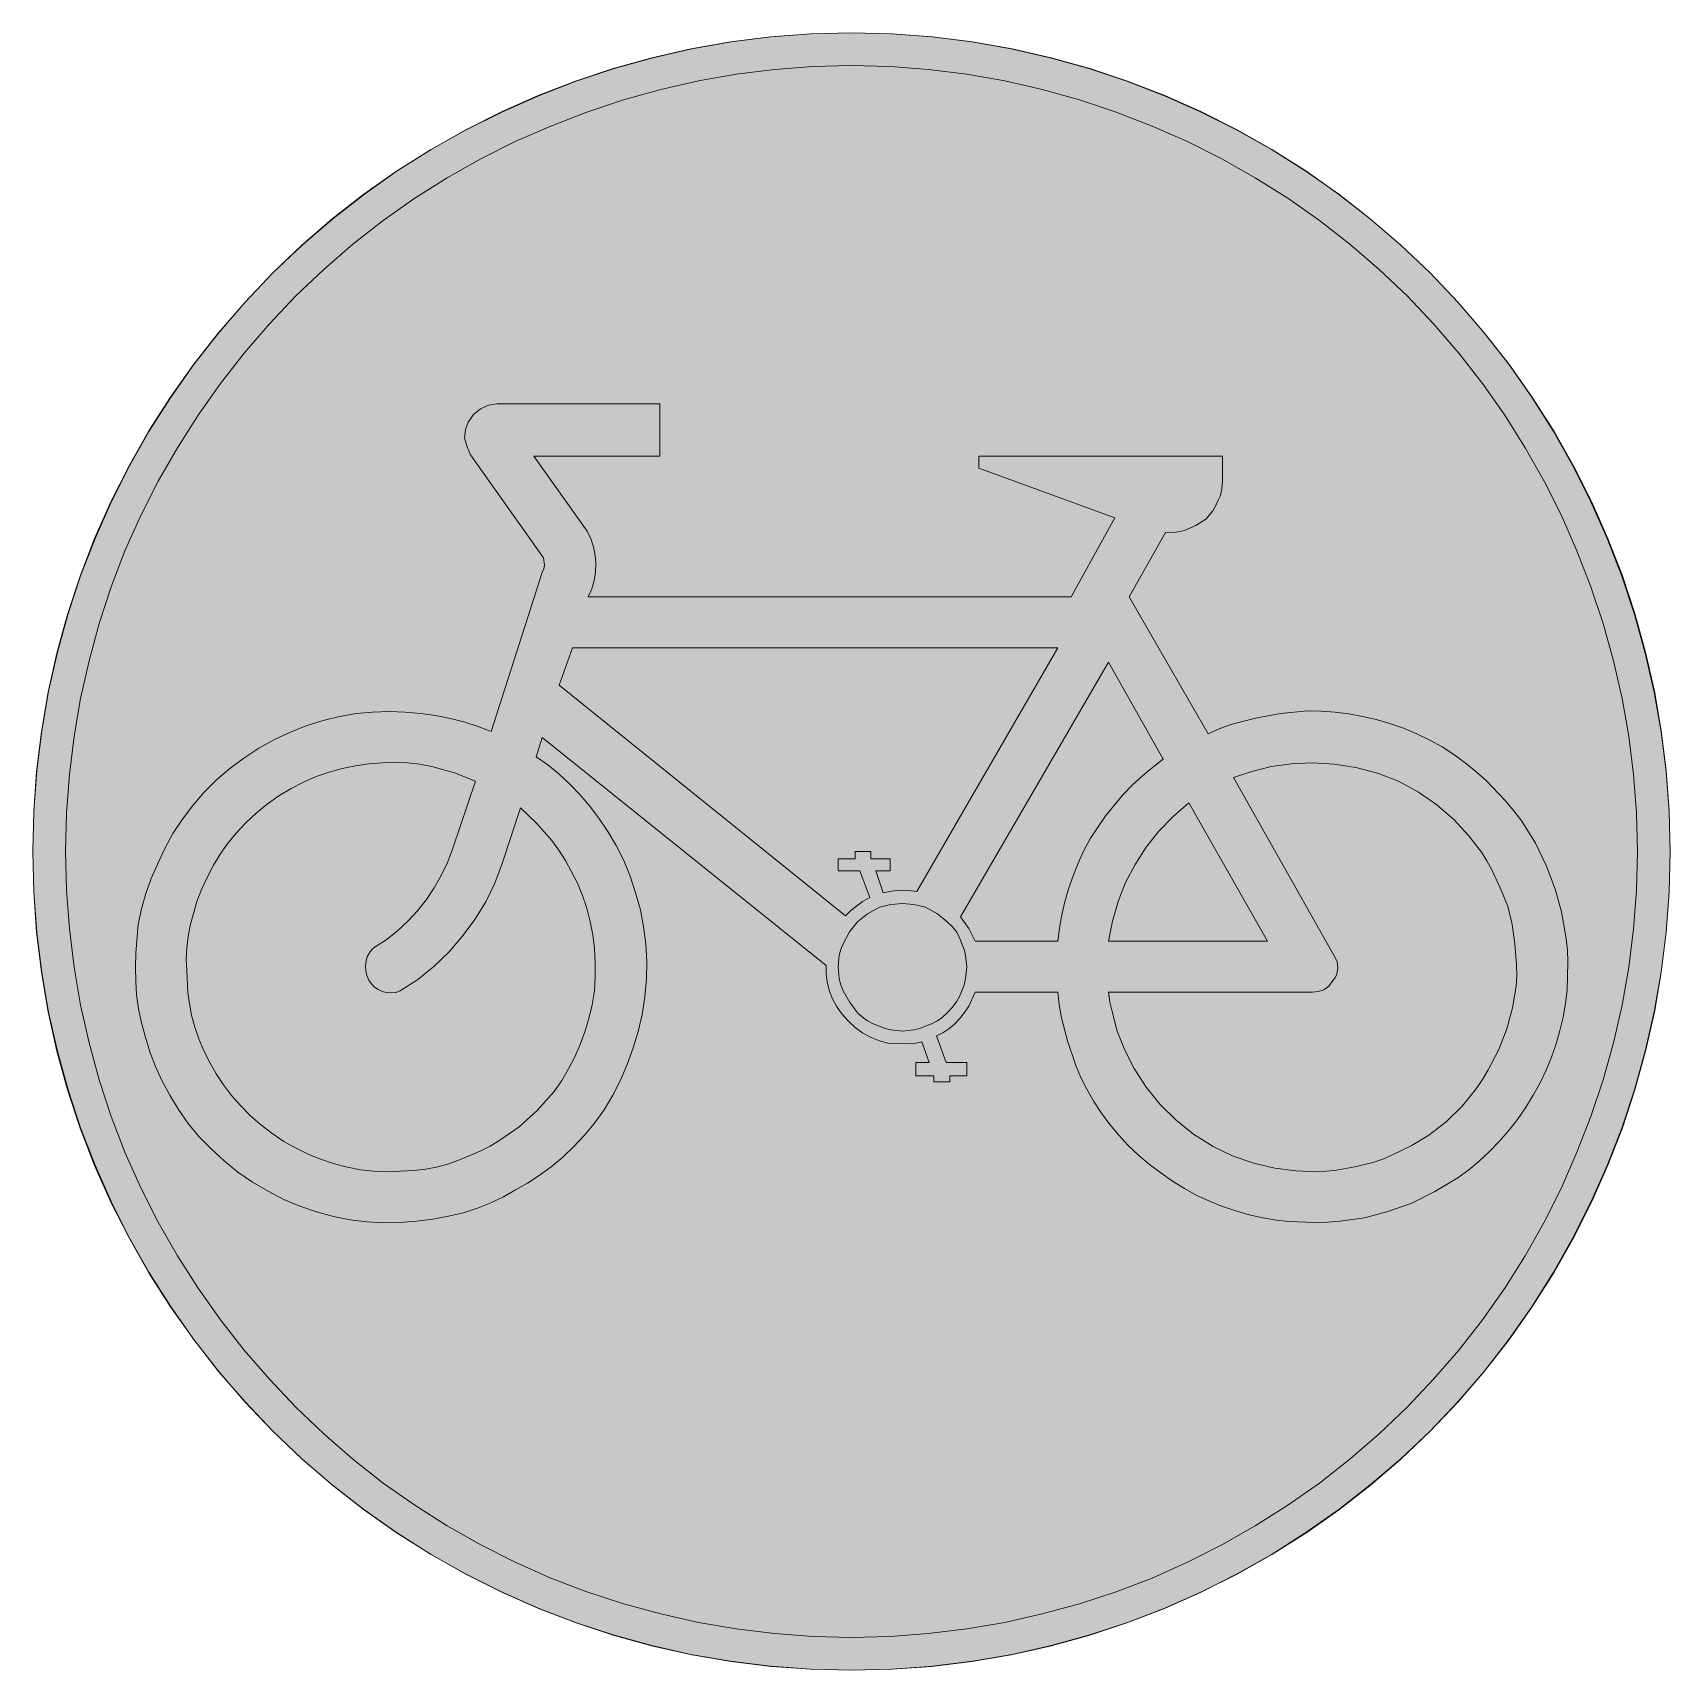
# Model space of a CAD drawing. Header units: metres. Extents: x 163 to 406, y 14 to 257.
import ezdxf

# ---------------------------------------------------------------- set-up
doc = ezdxf.new("R2010")
doc.units = ezdxf.units.M
for name, color, linetype, true_color in [('FILL_BLUE_0000FF', 7, 'Continuous', 0x0000ff), ('FILL_WHITE_FFFFFF', 7, 'Continuous', 0xffffff), ('STROKE_BLUE_0000FF', 7, 'Continuous', 0x0000ff)]:
    doc.layers.add(name, color=color, linetype=linetype, true_color=true_color)

msp = doc.modelspace()

# ---------------------------------------------------------------- hatches: boundary and pattern name
at = {"layer": 'FILL_BLUE_0000FF', "true_color": 0x0000ff}
h = msp.add_hatch(color=7, dxfattribs=at)
h.dxf.hatch_style = 1
h.paths.add_polyline_path([(401.26, 130.16), (400.83, 124.44), (400.12, 118.75), (399.13, 113.11), (397.86, 107.52), (396.31, 102.01), (394.49, 96.58), (392.4, 91.26), (390.11, 86), (387.55, 80.87), (384.74, 75.9), (381.69, 71.08), (378.4, 66.42), (374.88, 61.92), (371.15, 57.6), (367.2, 53.46), (363.05, 49.46), (358.71, 45.7), (354.2, 42.17), (349.52, 38.88), (344.68, 35.83), (339.71, 33.01), (334.61, 30.43), (329.4, 28.08), (324.03, 26.05), (318.58, 24.27), (313.06, 22.76), (307.49, 21.51), (301.86, 20.53), (296.19, 19.83), (290.49, 19.4), (284.76, 19.26), (279.03, 19.4), (273.33, 19.83), (267.66, 20.53), (262.04, 21.51), (256.46, 22.76), (250.94, 24.27), (245.49, 26.05), (240.12, 28.08), (234.86, 30.43), (229.73, 33.01), (224.76, 35.83), (219.94, 38.88), (215.28, 42.17), (210.78, 45.7), (206.46, 49.46), (202.32, 53.46), (198.37, 57.6), (194.63, 61.92), (191.11, 66.42), (187.81, 71.08), (184.73, 75.9), (181.89, 80.87), (179.29, 86), (176.94, 91.26), (174.91, 96.58), (173.13, 102.01), (171.62, 107.52), (170.37, 113.11), (169.39, 118.75), (168.69, 124.44), (168.26, 130.16), (168.12, 135.9), (168.26, 141.63), (168.69, 147.33), (169.39, 153), (170.37, 158.62), (171.62, 164.2), (173.13, 169.72), (174.91, 175.17), (176.94, 180.54), (179.29, 185.75), (181.89, 190.85), (184.73, 195.82), (187.81, 200.65), (191.11, 205.34), (194.63, 209.85), (198.37, 214.19), (202.32, 218.34), (206.46, 222.29), (210.78, 226.02), (215.28, 229.54), (219.94, 232.83), (224.76, 235.88), (229.73, 238.69), (234.86, 241.25), (240.12, 243.54), (245.49, 245.63), (250.94, 247.45), (256.46, 249), (262.04, 250.27), (267.66, 251.26), (273.33, 251.97), (279.03, 252.4), (284.76, 252.54), (290.49, 252.4), (296.19, 251.97), (301.86, 251.26), (307.49, 250.27), (313.06, 249), (318.58, 247.45), (324.03, 245.63), (329.4, 243.54), (334.61, 241.25), (339.71, 238.69), (344.68, 235.88), (349.52, 232.83), (354.2, 229.54), (358.71, 226.02), (363.05, 222.29), (367.2, 218.34), (371.15, 214.19), (374.88, 209.85), (378.4, 205.34), (381.69, 200.65), (384.74, 195.82), (387.55, 190.85), (390.11, 185.75), (392.4, 180.54), (394.49, 175.17), (396.31, 169.72), (397.86, 164.2), (399.13, 158.62), (400.12, 153), (400.83, 147.33), (401.26, 141.63), (401.4, 135.9), (401.26, 130.16)])
at = {"layer": 'FILL_WHITE_FFFFFF', "true_color": 0xffffff}
h = msp.add_hatch(color=7, dxfattribs=at)
h.dxf.hatch_style = 1
h.paths.add_polyline_path([(406.11, 129.9), (405.66, 123.93), (404.91, 118), (403.88, 112.12), (402.55, 106.29), (400.94, 100.54), (399.06, 94.86), (396.9, 89.28), (394.48, 83.87), (391.81, 78.56), (388.89, 73.39), (385.72, 68.35), (382.3, 63.47), (378.65, 58.75), (374.75, 54.21), (370.62, 49.86), (366.28, 45.78), (361.75, 41.91), (357.06, 38.25), (352.19, 34.83), (347.17, 31.64), (341.99, 28.7), (336.67, 26.01), (331.2, 23.58), (325.62, 21.43), (319.97, 19.56), (314.24, 17.99), (308.45, 16.69), (302.6, 15.69), (296.7, 14.97), (290.75, 14.54), (284.76, 14.4), (278.77, 14.54), (272.82, 14.97), (266.92, 15.69), (261.07, 16.69), (255.28, 17.99), (249.55, 19.56), (243.9, 21.43), (238.32, 23.58), (232.85, 26.01), (227.5, 28.7), (222.3, 31.64), (217.26, 34.83), (212.39, 38.25), (207.69, 41.91), (203.19, 45.78), (198.9, 49.86), (194.76, 54.21), (190.84, 58.75), (187.16, 63.47), (183.71, 68.35), (180.51, 73.39), (177.56, 78.56), (174.87, 83.87), (172.44, 89.28), (170.29, 94.86), (168.42, 100.54), (166.85, 106.29), (165.56, 112.12), (164.55, 118), (163.83, 123.93), (163.4, 129.9), (163.26, 135.9), (163.4, 141.84), (163.83, 147.76), (164.55, 153.66), (165.56, 159.52), (166.85, 165.34), (168.42, 171.08), (170.29, 176.76), (172.44, 182.34), (174.87, 187.81), (177.56, 193.13), (180.51, 198.31), (183.71, 203.33), (187.16, 208.2), (190.84, 212.89), (194.76, 217.42), (198.9, 221.76), (203.19, 225.89), (207.69, 229.79), (212.39, 233.44), (217.26, 236.86), (222.3, 240.03), (227.5, 242.95), (232.85, 245.62), (238.32, 248.04), (243.9, 250.2), (249.55, 252.08), (255.28, 253.69), (261.07, 255.01), (266.92, 256.05), (272.82, 256.8), (278.77, 257.25), (284.76, 257.4), (290.75, 257.25), (296.7, 256.8), (302.6, 256.05), (308.45, 255.01), (314.24, 253.69), (319.97, 252.08), (325.62, 250.2), (331.2, 248.04), (336.67, 245.62), (341.99, 242.95), (347.17, 240.03), (352.19, 236.86), (357.06, 233.44), (361.75, 229.79), (366.28, 225.89), (370.62, 221.76), (374.75, 217.42), (378.65, 212.89), (382.3, 208.2), (385.72, 203.33), (388.89, 198.31), (391.81, 193.13), (394.48, 187.81), (396.9, 182.34), (399.06, 176.76), (400.94, 171.08), (402.55, 165.34), (403.88, 159.52), (404.91, 153.66), (405.66, 147.76), (406.11, 141.84), (406.26, 135.9), (406.11, 129.9)])
h = msp.add_hatch(color=7, dxfattribs=at)
h.dxf.hatch_style = 1
h.paths.add_polyline_path([(352.44, 156.78), (354.47, 156.73), (356.52, 156.57), (358.56, 156.31), (360.61, 155.95), (362.64, 155.47), (364.67, 154.88), (366.67, 154.18), (368.64, 153.36), (370.56, 152.43), (372.39, 151.41), (374.14, 150.29), (375.82, 149.08), (377.42, 147.79), (378.94, 146.42), (381.78, 143.46), (383.07, 141.94), (384.23, 140.38), (386.28, 137.16), (387.92, 133.74), (389.16, 130.32), (390.11, 126.94), (390.78, 123.3), (390.99, 121.38), (391.07, 119.41), (390.96, 115.38), (390.71, 113.36), (390.35, 111.34), (389.89, 109.33), (389.32, 107.35), (388.64, 105.39), (387.85, 103.46), (386.94, 101.57), (385.92, 99.72), (384.79, 97.87), (383.57, 96.11), (382.26, 94.44), (380.88, 92.86), (379.43, 91.37), (377.92, 89.97), (376.36, 88.68), (374.76, 87.48), (371.34, 85.45), (367.92, 83.7), (364.34, 82.48), (360.9, 81.54), (357.28, 81.04), (355.41, 80.88), (353.52, 80.82), (349.72, 80.98), (347.77, 81.2), (345.78, 81.54), (343.76, 82), (341.77, 82.56), (339.81, 83.22), (337.88, 83.99), (336, 84.87), (334.16, 85.87), (332.38, 86.98), (330.66, 88.2), (328.96, 89.46), (327.35, 90.82), (325.84, 92.27), (324.43, 93.8), (323.11, 95.41), (321.88, 97.08), (320.74, 98.82), (319.68, 100.62), (318.8, 102.38), (318.04, 104.15), (316.8, 107.82), (315.88, 111.42), (315.56, 113.24), (315.36, 115.02), (303.12, 115.02), (302.15, 112.97), (301.53, 112.01), (300.78, 111.06), (300.04, 110.29), (299.21, 109.6), (298.3, 109.01), (297.36, 108.54), (298.8, 104.58), (301.86, 104.58), (301.86, 102.6), (299.34, 102.6), (299.34, 101.7), (297, 101.7), (297, 102.6), (294.3, 102.6), (294.3, 104.58), (296.28, 104.58), (295.2, 107.64), (294.06, 107.43), (292.82, 107.35), (290.16, 107.46), (288.92, 107.8), (287.66, 108.29), (286.44, 108.95), (285.3, 109.8), (284.26, 110.78), (283.32, 111.82), (282.52, 112.94), (281.88, 114.12), (281.44, 115.33), (281.16, 116.55), (281.02, 117.76), (280.98, 118.98), (238.86, 152.82), (237.96, 149.94), (239.68, 148.76), (241.34, 147.42), (242.92, 145.94), (244.44, 144.36), (245.89, 142.67), (247.28, 140.85), (248.59, 138.89), (249.84, 136.8), (250.96, 134.58), (251.91, 132.23), (252.73, 129.79), (253.44, 127.26), (253.91, 124.77), (254.23, 122.2), (254.38, 119.59), (254.34, 117), (254.11, 114.33), (253.69, 111.73), (253.1, 109.2), (252.36, 106.74), (251.48, 104.27), (250.47, 101.95), (249.32, 99.73), (248.04, 97.56), (246.63, 95.6), (245.12, 93.78), (243.53, 92.09), (241.92, 90.54), (240.17, 89.12), (238.41, 87.84), (236.66, 86.69), (234.9, 85.68), (233.11, 84.66), (231.23, 83.77), (229.26, 82.97), (227.16, 82.26), (224.94, 81.76), (222.62, 81.34), (220.22, 81.02), (217.8, 80.82), (215.34, 80.78), (212.85, 80.93), (210.36, 81.25), (207.9, 81.72), (205.37, 82.44), (202.91, 83.27), (200.51, 84.28), (198.18, 85.5), (195.85, 86.81), (193.68, 88.31), (191.65, 89.98), (189.72, 91.8), (187.93, 93.62), (186.32, 95.56), (184.89, 97.6), (183.6, 99.72), (182.46, 101.8), (181.46, 103.97), (180.64, 106.17), (180, 108.36), (179.4, 110.49), (178.94, 112.57), (178.66, 114.61), (178.56, 116.64), (178.49, 118.7), (178.54, 120.8), (178.92, 125.1), (179.4, 127.39), (180.02, 129.67), (180.82, 131.91), (181.8, 134.1), (182.84, 136.36), (184.07, 138.55), (185.47, 140.68), (187.02, 142.74), (188.71, 144.7), (190.53, 146.52), (192.49, 148.21), (194.58, 149.76), (196.8, 151.25), (199.13, 152.53), (201.52, 153.63), (203.94, 154.62), (206.37, 155.36), (208.8, 155.95), (211.23, 156.37), (213.66, 156.6), (216.16, 156.67), (218.54, 156.6), (220.82, 156.4), (223.02, 156.06), (225.25, 155.62), (227.36, 155.09), (229.37, 154.47), (231.3, 153.72), (238.86, 177.3), (239.11, 177.84), (239.22, 178.38), (239.04, 179.46), (228.24, 194.76), (227.72, 195.95), (227.34, 197.28), (227.48, 198.52), (227.88, 199.62), (228.68, 200.73), (229.7, 201.58), (230.89, 202.13), (232.2, 202.32), (256.32, 202.32), (256.32, 194.58), (237.6, 194.58), (245.52, 183.42), (246.06, 182.3), (246.46, 181.12), (246.72, 179.89), (246.83, 178.63), (246.78, 177.36), (246.58, 176.1), (246.22, 174.88), (245.7, 173.7), (317.34, 173.7), (323.82, 185.4), (303.66, 192.78), (303.66, 194.58), (339.84, 194.58), (339.84, 190.8), (339.68, 189.36), (339.46, 188.62), (339.12, 187.92), (338.79, 187.14), (338.36, 186.43), (337.32, 185.22), (335.86, 184.27), (334.26, 183.6), (333.56, 183.39), (332.82, 183.28), (331.38, 183.24), (325.98, 173.7), (337.68, 153.36), (339.33, 154.11), (341.06, 154.73), (344.7, 155.7), (348.44, 156.37), (352.44, 156.78)])
h.paths.add_polyline_path([(328.48, 100.92), (330.57, 98.35), (332.93, 96.01), (335.52, 93.96), (338.42, 92.13), (341.42, 90.7), (344.48, 89.63), (347.58, 88.92), (350.71, 88.51), (353.7, 88.38), (355.26, 88.44), (356.72, 88.6), (359.46, 89.1), (362.32, 89.8), (363.69, 90.29), (365.04, 90.9), (367.81, 92.2), (370.44, 93.78), (373.03, 95.8), (375.39, 98.1), (377.48, 100.66), (378.41, 102.05), (379.26, 103.5), (380.82, 106.5), (382.01, 109.57), (382.85, 112.71), (383.4, 115.92), (383.47, 117.51), (383.45, 119.07), (383.22, 122.22), (382.82, 125.08), (382.14, 127.8), (381.04, 130.5), (379.8, 133.2), (379.06, 134.52), (378.23, 135.79), (376.38, 138.24), (374.12, 140.67), (371.63, 142.83), (368.91, 144.72), (365.94, 146.34), (362.8, 147.52), (359.62, 148.36), (356.4, 148.87), (353.16, 149.04), (350.03, 148.9), (347.04, 148.5), (344.18, 147.76), (341.46, 146.88), (356.4, 120.42), (356.81, 119.59), (356.94, 118.62), (356.78, 117.72), (356.56, 117.25), (356.22, 116.82), (355.59, 115.93), (354.83, 115.38), (353.99, 115.1), (353.16, 115.02), (322.92, 115.02), (323.12, 113.56), (323.42, 112.14), (324.18, 109.26), (325.31, 106.4), (326.7, 103.68), (328.48, 100.92)], flags=16)
h.paths.add_polyline_path([(326.84, 133.99), (325.44, 131.3), (324.32, 128.49), (323.47, 125.58), (322.92, 122.58), (346.5, 122.58), (334.8, 143.1), (332.47, 141.1), (330.36, 138.91), (328.48, 136.53), (326.84, 133.99)], flags=16)
h.paths.add_polyline_path([(315.97, 126.49), (316.42, 128.43), (316.98, 130.36), (317.64, 132.28), (318.4, 134.17), (319.26, 136.04), (320.22, 137.88), (322.52, 141.25), (325.08, 144.34), (326.46, 145.77), (327.92, 147.12), (329.43, 148.39), (331.02, 149.58), (322.92, 163.98), (300.96, 126.18), (302.18, 124.45), (303.12, 122.58), (315.36, 122.58), (315.61, 124.54), (315.97, 126.49)], flags=16)
h.paths.add_polyline_path([(300.8, 123.13), (300.33, 123.97), (299.72, 124.75), (298.98, 125.46), (297.5, 126.67), (295.74, 127.62), (294.03, 128.02), (292.32, 128.16), (290.61, 128.02), (288.9, 127.62), (287.15, 126.67), (285.66, 125.46), (284.45, 123.97), (283.5, 122.22), (283.16, 121.38), (282.94, 120.51), (282.78, 118.8), (282.94, 117), (283.16, 116.12), (283.5, 115.2), (284.45, 113.58), (285.66, 111.96), (286.37, 111.32), (287.15, 110.77), (287.99, 110.31), (288.9, 109.98), (289.74, 109.64), (290.61, 109.42), (292.32, 109.26), (294.03, 109.42), (294.9, 109.64), (295.74, 109.98), (296.65, 110.31), (297.5, 110.77), (298.27, 111.32), (298.98, 111.96), (299.72, 112.77), (300.33, 113.58), (300.8, 114.39), (301.14, 115.2), (301.48, 116.12), (301.7, 117), (301.86, 118.8), (301.7, 120.51), (301.48, 121.38), (301.14, 122.22), (300.8, 123.13)], flags=16)
h.paths.add_polyline_path([(220.35, 127.11), (221.67, 128.77), (222.85, 130.52), (223.89, 132.35), (224.79, 134.27), (225.54, 136.26), (228.96, 146.34), (225.86, 147.55), (222.48, 148.5), (220.69, 148.84), (218.86, 149.04), (216.99, 149.11), (215.1, 149.04), (213.14, 148.9), (211.17, 148.63), (209.2, 148.23), (207.25, 147.69), (205.32, 147.01), (203.43, 146.2), (201.59, 145.26), (199.8, 144.18), (198.04, 142.92), (196.39, 141.59), (194.87, 140.17), (193.48, 138.69), (192.21, 137.14), (191.07, 135.52), (190.06, 133.85), (189.18, 132.12), (188.33, 130.36), (187.65, 128.61), (186.66, 125.1), (186.32, 123.35), (186.12, 121.61), (186.05, 119.91), (186.12, 118.26), (186.28, 115), (186.5, 113.32), (186.84, 111.6), (187.31, 109.84), (187.92, 108.09), (188.66, 106.33), (189.54, 104.58), (190.48, 102.91), (191.56, 101.28), (192.76, 99.71), (194.09, 98.19), (195.53, 96.74), (197.08, 95.37), (198.75, 94.08), (200.52, 92.88), (202.36, 91.86), (204.23, 90.96), (206.12, 90.19), (208.04, 89.55), (209.97, 89.04), (211.91, 88.68), (213.86, 88.46), (215.82, 88.38), (219.74, 88.54), (221.59, 88.76), (223.38, 89.1), (225, 89.57), (226.6, 90.13), (229.68, 91.44), (231.14, 92.18), (232.56, 93.04), (235.44, 95.04), (238.12, 97.45), (240.66, 100.26), (241.76, 101.91), (242.78, 103.63), (243.69, 105.41), (244.51, 107.26), (245.21, 109.16), (245.8, 111.12), (246.26, 113.13), (246.6, 115.2), (246.74, 117.34), (246.74, 119.45), (246.61, 121.52), (246.35, 123.55), (245.97, 125.53), (245.46, 127.48), (244.83, 129.37), (244.08, 131.22), (242.33, 134.57), (241.35, 136.11), (240.3, 137.52), (238.03, 140.08), (235.62, 142.38), (232.92, 134.1), (231.84, 131.2), (230.49, 128.43), (228.87, 125.8), (226.98, 123.3), (224.99, 120.97), (222.8, 118.84), (220.4, 116.92), (217.8, 115.2), (217.12, 115), (216.44, 114.92), (215.77, 114.97), (215.12, 115.13), (214.52, 115.41), (213.98, 115.78), (213.51, 116.26), (213.12, 116.82), (212.84, 117.51), (212.68, 118.21), (212.64, 118.92), (212.72, 119.61), (212.91, 120.27), (213.22, 120.87), (213.65, 121.41), (214.2, 121.86), (215.64, 122.76), (217.34, 124.1), (218.91, 125.55), (220.35, 127.11)], flags=16)
h.paths.add_polyline_path([(285.48, 127.8), (286.4, 128.5), (287.46, 129.06), (286.02, 133.02), (282.78, 133.02), (282.78, 134.82), (285.3, 134.82), (285.3, 135.9), (287.64, 135.9), (287.64, 134.82), (290.52, 134.82), (290.52, 133.02), (288.36, 133.02), (289.44, 129.78), (290.7, 130.03), (291.96, 130.14), (293.22, 130.12), (294.48, 129.96), (315.36, 166.14), (243.36, 166.14), (241.38, 160.56), (283.86, 126.36), (284.67, 127.15), (285.48, 127.8)], flags=16)

# ---------------------------------------------------------------- linework, layer by layer
at = {"layer": 'FILL_BLUE_0000FF', "lineweight": 0, "true_color": 0x0000ff}
msp.add_lwpolyline([(401.26, 130.16), (400.83, 124.44), (400.12, 118.75), (399.13, 113.11), (397.86, 107.52), (396.31, 102.01), (394.49, 96.58), (392.4, 91.26), (390.11, 86), (387.55, 80.87), (384.74, 75.9), (381.69, 71.08), (378.4, 66.42), (374.88, 61.92), (371.15, 57.6), (367.2, 53.46), (363.05, 49.46), (358.71, 45.7), (354.2, 42.17), (349.52, 38.88), (344.68, 35.83), (339.71, 33.01), (334.61, 30.43), (329.4, 28.08), (324.03, 26.05), (318.58, 24.27), (313.06, 22.76), (307.49, 21.51), (301.86, 20.53), (296.19, 19.83), (290.49, 19.4), (284.76, 19.26), (279.03, 19.4), (273.33, 19.83), (267.66, 20.53), (262.04, 21.51), (256.46, 22.76), (250.94, 24.27), (245.49, 26.05), (240.12, 28.08), (234.86, 30.43), (229.73, 33.01), (224.76, 35.83), (219.94, 38.88), (215.28, 42.17), (210.78, 45.7), (206.46, 49.46), (202.32, 53.46), (198.37, 57.6), (194.63, 61.92), (191.11, 66.42), (187.81, 71.08), (184.73, 75.9), (181.89, 80.87), (179.29, 86), (176.94, 91.26), (174.91, 96.58), (173.13, 102.01), (171.62, 107.52), (170.37, 113.11), (169.39, 118.75), (168.69, 124.44), (168.26, 130.16), (168.12, 135.9), (168.26, 141.63), (168.69, 147.33), (169.39, 153), (170.37, 158.62), (171.62, 164.2), (173.13, 169.72), (174.91, 175.17), (176.94, 180.54), (179.29, 185.75), (181.89, 190.85), (184.73, 195.82), (187.81, 200.65), (191.11, 205.34), (194.63, 209.85), (198.37, 214.19), (202.32, 218.34), (206.46, 222.29), (210.78, 226.02), (215.28, 229.54), (219.94, 232.83), (224.76, 235.88), (229.73, 238.69), (234.86, 241.25), (240.12, 243.54), (245.49, 245.63), (250.94, 247.45), (256.46, 249), (262.04, 250.27), (267.66, 251.26), (273.33, 251.97), (279.03, 252.4), (284.76, 252.54), (290.49, 252.4), (296.19, 251.97), (301.86, 251.26), (307.49, 250.27), (313.06, 249), (318.58, 247.45), (324.03, 245.63), (329.4, 243.54), (334.61, 241.25), (339.71, 238.69), (344.68, 235.88), (349.52, 232.83), (354.2, 229.54), (358.71, 226.02), (363.05, 222.29), (367.2, 218.34), (371.15, 214.19), (374.88, 209.85), (378.4, 205.34), (381.69, 200.65), (384.74, 195.82), (387.55, 190.85), (390.11, 185.75), (392.4, 180.54), (394.49, 175.17), (396.31, 169.72), (397.86, 164.2), (399.13, 158.62), (400.12, 153), (400.83, 147.33), (401.26, 141.63), (401.4, 135.9)], close=True, dxfattribs=at)
at = {"layer": 'FILL_WHITE_FFFFFF', "lineweight": 0, "true_color": 0xffffff}
msp.add_lwpolyline([(406.11, 129.9), (405.66, 123.93), (404.91, 118), (403.88, 112.12), (402.55, 106.29), (400.94, 100.54), (399.06, 94.86), (396.9, 89.28), (394.48, 83.87), (391.81, 78.56), (388.89, 73.39), (385.72, 68.35), (382.3, 63.47), (378.65, 58.75), (374.75, 54.21), (370.62, 49.86), (366.28, 45.78), (361.75, 41.91), (357.06, 38.25), (352.19, 34.83), (347.17, 31.64), (341.99, 28.7), (336.67, 26.01), (331.2, 23.58), (325.62, 21.43), (319.97, 19.56), (314.24, 17.99), (308.45, 16.69), (302.6, 15.69), (296.7, 14.97), (290.75, 14.54), (284.76, 14.4), (278.77, 14.54), (272.82, 14.97), (266.92, 15.69), (261.07, 16.69), (255.28, 17.99), (249.55, 19.56), (243.9, 21.43), (238.32, 23.58), (232.85, 26.01), (227.5, 28.7), (222.3, 31.64), (217.26, 34.83), (212.39, 38.25), (207.69, 41.91), (203.19, 45.78), (198.9, 49.86), (194.76, 54.21), (190.84, 58.75), (187.16, 63.47), (183.71, 68.35), (180.51, 73.39), (177.56, 78.56), (174.87, 83.87), (172.44, 89.28), (170.29, 94.86), (168.42, 100.54), (166.85, 106.29), (165.56, 112.12), (164.55, 118), (163.83, 123.93), (163.4, 129.9), (163.26, 135.9), (163.4, 141.84), (163.83, 147.76), (164.55, 153.66), (165.56, 159.52), (166.85, 165.34), (168.42, 171.08), (170.29, 176.76), (172.44, 182.34), (174.87, 187.81), (177.56, 193.13), (180.51, 198.31), (183.71, 203.33), (187.16, 208.2), (190.84, 212.89), (194.76, 217.42), (198.9, 221.76), (203.19, 225.89), (207.69, 229.79), (212.39, 233.44), (217.26, 236.86), (222.3, 240.03), (227.5, 242.95), (232.85, 245.62), (238.32, 248.04), (243.9, 250.2), (249.55, 252.08), (255.28, 253.69), (261.07, 255.01), (266.92, 256.05), (272.82, 256.8), (278.77, 257.25), (284.76, 257.4), (290.75, 257.25), (296.7, 256.8), (302.6, 256.05), (308.45, 255.01), (314.24, 253.69), (319.97, 252.08), (325.62, 250.2), (331.2, 248.04), (336.67, 245.62), (341.99, 242.95), (347.17, 240.03), (352.19, 236.86), (357.06, 233.44), (361.75, 229.79), (366.28, 225.89), (370.62, 221.76), (374.75, 217.42), (378.65, 212.89), (382.3, 208.2), (385.72, 203.33), (388.89, 198.31), (391.81, 193.13), (394.48, 187.81), (396.9, 182.34), (399.06, 176.76), (400.94, 171.08), (402.55, 165.34), (403.88, 159.52), (404.91, 153.66), (405.66, 147.76), (406.11, 141.84), (406.26, 135.9)], close=True, dxfattribs=at)
at = {"layer": 'FILL_WHITE_FFFFFF', "lineweight": 0, "true_color": 0x0000ff}
for points in [[(352.44, 156.78), (354.47, 156.73), (356.52, 156.57), (358.56, 156.31), (360.61, 155.95), (362.64, 155.47), (364.67, 154.88), (366.67, 154.18), (368.64, 153.36), (370.56, 152.43), (372.39, 151.41), (374.14, 150.29), (375.82, 149.08), (377.42, 147.79), (378.94, 146.42), (381.78, 143.46), (383.07, 141.94), (384.23, 140.38), (386.28, 137.16), (387.92, 133.74), (389.16, 130.32), (390.11, 126.94), (390.78, 123.3), (390.99, 121.38), (391.07, 119.41), (390.96, 115.38), (390.71, 113.36), (390.35, 111.34), (389.89, 109.33), (389.32, 107.35), (388.64, 105.39), (387.85, 103.46), (386.94, 101.57), (385.92, 99.72), (384.79, 97.87), (383.57, 96.11), (382.26, 94.44), (380.88, 92.86), (379.43, 91.37), (377.92, 89.97), (376.36, 88.68), (374.76, 87.48), (371.34, 85.45), (367.92, 83.7), (364.34, 82.48), (360.9, 81.54), (357.28, 81.04), (355.41, 80.88), (353.52, 80.82), (349.72, 80.98), (347.77, 81.2), (345.78, 81.54), (343.76, 82), (341.77, 82.56), (339.81, 83.22), (337.88, 83.99), (336, 84.87), (334.16, 85.87), (332.38, 86.98), (330.66, 88.2), (328.96, 89.46), (327.35, 90.82), (325.84, 92.27), (324.43, 93.8), (323.11, 95.41), (321.88, 97.08), (320.74, 98.82), (319.68, 100.62), (318.8, 102.38), (318.04, 104.15), (316.8, 107.82), (315.88, 111.42), (315.56, 113.24), (315.36, 115.02), (303.12, 115.02), (302.15, 112.97), (301.53, 112.01), (300.78, 111.06), (300.04, 110.29), (299.21, 109.6), (298.3, 109.01), (297.36, 108.54), (298.8, 104.58), (301.86, 104.58), (301.86, 102.6), (299.34, 102.6), (299.34, 101.7), (297, 101.7), (297, 102.6), (294.3, 102.6), (294.3, 104.58), (296.28, 104.58), (295.2, 107.64), (294.06, 107.43), (292.82, 107.35), (290.16, 107.46), (288.92, 107.8), (287.66, 108.29), (286.44, 108.95), (285.3, 109.8), (284.26, 110.78), (283.32, 111.82), (282.52, 112.94), (281.88, 114.12), (281.44, 115.33), (281.16, 116.55), (281.02, 117.76), (280.98, 118.98), (238.86, 152.82), (237.96, 149.94), (239.68, 148.76), (241.34, 147.42), (242.92, 145.94), (244.44, 144.36), (245.89, 142.67), (247.28, 140.85), (248.59, 138.89), (249.84, 136.8), (250.96, 134.58), (251.91, 132.23), (252.73, 129.79), (253.44, 127.26), (253.91, 124.77), (254.23, 122.2), (254.38, 119.59), (254.34, 117), (254.11, 114.33), (253.69, 111.73), (253.1, 109.2), (252.36, 106.74), (251.48, 104.27), (250.47, 101.95), (249.32, 99.73), (248.04, 97.56), (246.63, 95.6), (245.12, 93.78), (243.53, 92.09), (241.92, 90.54), (240.17, 89.12), (238.41, 87.84), (236.66, 86.69), (234.9, 85.68), (233.11, 84.66), (231.23, 83.77), (229.26, 82.97), (227.16, 82.26), (224.94, 81.76), (222.62, 81.34), (220.22, 81.02), (217.8, 80.82), (215.34, 80.78), (212.85, 80.93), (210.36, 81.25), (207.9, 81.72), (205.37, 82.44), (202.91, 83.27), (200.51, 84.28), (198.18, 85.5), (195.85, 86.81), (193.68, 88.31), (191.65, 89.98), (189.72, 91.8), (187.93, 93.62), (186.32, 95.56), (184.89, 97.6), (183.6, 99.72), (182.46, 101.8), (181.46, 103.97), (180.64, 106.17), (180, 108.36), (179.4, 110.49), (178.94, 112.57), (178.66, 114.61), (178.56, 116.64), (178.49, 118.7), (178.54, 120.8), (178.92, 125.1), (179.4, 127.39), (180.02, 129.67), (180.82, 131.91), (181.8, 134.1), (182.84, 136.36), (184.07, 138.55), (185.47, 140.68), (187.02, 142.74), (188.71, 144.7), (190.53, 146.52), (192.49, 148.21), (194.58, 149.76), (196.8, 151.25), (199.13, 152.53), (201.52, 153.63), (203.94, 154.62), (206.37, 155.36), (208.8, 155.95), (211.23, 156.37), (213.66, 156.6), (216.16, 156.67), (218.54, 156.6), (220.82, 156.4), (223.02, 156.06), (225.25, 155.62), (227.36, 155.09), (229.37, 154.47), (231.3, 153.72), (238.86, 177.3), (239.11, 177.84), (239.22, 178.38), (239.04, 179.46), (228.24, 194.76), (227.72, 195.95), (227.34, 197.28), (227.48, 198.52), (227.88, 199.62), (228.68, 200.73), (229.7, 201.58), (230.89, 202.13), (232.2, 202.32), (256.32, 202.32), (256.32, 194.58), (237.6, 194.58), (245.52, 183.42), (246.06, 182.3), (246.46, 181.12), (246.72, 179.89), (246.83, 178.63), (246.78, 177.36), (246.58, 176.1), (246.22, 174.88), (245.7, 173.7), (317.34, 173.7), (323.82, 185.4), (303.66, 192.78), (303.66, 194.58), (339.84, 194.58), (339.84, 190.8), (339.68, 189.36), (339.46, 188.62), (339.12, 187.92), (338.79, 187.14), (338.36, 186.43), (337.32, 185.22), (335.86, 184.27), (334.26, 183.6), (333.56, 183.39), (332.82, 183.28), (331.38, 183.24), (325.98, 173.7), (337.68, 153.36), (339.33, 154.11), (341.06, 154.73), (344.7, 155.7), (348.44, 156.37)], [(285.48, 127.8), (286.4, 128.5), (287.46, 129.06), (286.02, 133.02), (282.78, 133.02), (282.78, 134.82), (285.3, 134.82), (285.3, 135.9), (287.64, 135.9), (287.64, 134.82), (290.52, 134.82), (290.52, 133.02), (288.36, 133.02), (289.44, 129.78), (290.7, 130.03), (291.96, 130.14), (293.22, 130.12), (294.48, 129.96), (315.36, 166.14), (243.36, 166.14), (241.38, 160.56), (283.86, 126.36), (284.67, 127.15)], [(315.97, 126.49), (316.42, 128.43), (316.98, 130.36), (317.64, 132.28), (318.4, 134.17), (319.26, 136.04), (320.22, 137.88), (322.52, 141.25), (325.08, 144.34), (326.46, 145.77), (327.92, 147.12), (329.43, 148.39), (331.02, 149.58), (322.92, 163.98), (300.96, 126.18), (302.18, 124.45), (303.12, 122.58), (315.36, 122.58), (315.61, 124.54)], [(220.35, 127.11), (221.67, 128.77), (222.85, 130.52), (223.89, 132.35), (224.79, 134.27), (225.54, 136.26), (228.96, 146.34), (225.86, 147.55), (222.48, 148.5), (220.69, 148.84), (218.86, 149.04), (216.99, 149.11), (215.1, 149.04), (213.14, 148.9), (211.17, 148.63), (209.2, 148.23), (207.25, 147.69), (205.32, 147.01), (203.43, 146.2), (201.59, 145.26), (199.8, 144.18), (198.04, 142.92), (196.39, 141.59), (194.87, 140.17), (193.48, 138.69), (192.21, 137.14), (191.07, 135.52), (190.06, 133.85), (189.18, 132.12), (188.33, 130.36), (187.65, 128.61), (186.66, 125.1), (186.32, 123.35), (186.12, 121.61), (186.05, 119.91), (186.12, 118.26), (186.28, 115), (186.5, 113.32), (186.84, 111.6), (187.31, 109.84), (187.92, 108.09), (188.66, 106.33), (189.54, 104.58), (190.48, 102.91), (191.56, 101.28), (192.76, 99.71), (194.09, 98.19), (195.53, 96.74), (197.08, 95.37), (198.75, 94.08), (200.52, 92.88), (202.36, 91.86), (204.23, 90.96), (206.12, 90.19), (208.04, 89.55), (209.97, 89.04), (211.91, 88.68), (213.86, 88.46), (215.82, 88.38), (219.74, 88.54), (221.59, 88.76), (223.38, 89.1), (225, 89.57), (226.6, 90.13), (229.68, 91.44), (231.14, 92.18), (232.56, 93.04), (235.44, 95.04), (238.12, 97.45), (240.66, 100.26), (241.76, 101.91), (242.78, 103.63), (243.69, 105.41), (244.51, 107.26), (245.21, 109.16), (245.8, 111.12), (246.26, 113.13), (246.6, 115.2), (246.74, 117.34), (246.74, 119.45), (246.61, 121.52), (246.35, 123.55), (245.97, 125.53), (245.46, 127.48), (244.83, 129.37), (244.08, 131.22), (242.33, 134.57), (241.35, 136.11), (240.3, 137.52), (238.03, 140.08), (235.62, 142.38), (232.92, 134.1), (231.84, 131.2), (230.49, 128.43), (228.87, 125.8), (226.98, 123.3), (224.99, 120.97), (222.8, 118.84), (220.4, 116.92), (217.8, 115.2), (217.12, 115), (216.44, 114.92), (215.77, 114.97), (215.12, 115.13), (214.52, 115.41), (213.98, 115.78), (213.51, 116.26), (213.12, 116.82), (212.84, 117.51), (212.68, 118.21), (212.64, 118.92), (212.72, 119.61), (212.91, 120.27), (213.22, 120.87), (213.65, 121.41), (214.2, 121.86), (215.64, 122.76), (217.34, 124.1), (218.91, 125.55)], [(328.48, 100.92), (330.57, 98.35), (332.93, 96.01), (335.52, 93.96), (338.42, 92.13), (341.42, 90.7), (344.48, 89.63), (347.58, 88.92), (350.71, 88.51), (353.7, 88.38), (355.26, 88.44), (356.72, 88.6), (359.46, 89.1), (362.32, 89.8), (363.69, 90.29), (365.04, 90.9), (367.81, 92.2), (370.44, 93.78), (373.03, 95.8), (375.39, 98.1), (377.48, 100.66), (378.41, 102.05), (379.26, 103.5), (380.82, 106.5), (382.01, 109.57), (382.85, 112.71), (383.4, 115.92), (383.47, 117.51), (383.45, 119.07), (383.22, 122.22), (382.82, 125.08), (382.14, 127.8), (381.04, 130.5), (379.8, 133.2), (379.06, 134.52), (378.23, 135.79), (376.38, 138.24), (374.12, 140.67), (371.63, 142.83), (368.91, 144.72), (365.94, 146.34), (362.8, 147.52), (359.62, 148.36), (356.4, 148.87), (353.16, 149.04), (350.03, 148.9), (347.04, 148.5), (344.18, 147.76), (341.46, 146.88), (356.4, 120.42), (356.81, 119.59), (356.94, 118.62), (356.78, 117.72), (356.56, 117.25), (356.22, 116.82), (355.59, 115.93), (354.83, 115.38), (353.99, 115.1), (353.16, 115.02), (322.92, 115.02), (323.12, 113.56), (323.42, 112.14), (324.18, 109.26), (325.31, 106.4), (326.7, 103.68)], [(326.84, 133.99), (325.44, 131.3), (324.32, 128.49), (323.47, 125.58), (322.92, 122.58), (346.5, 122.58), (334.8, 143.1), (332.47, 141.1), (330.36, 138.91), (328.48, 136.53)], [(300.8, 123.13), (300.33, 123.97), (299.72, 124.75), (298.98, 125.46), (297.5, 126.67), (295.74, 127.62), (294.03, 128.02), (292.32, 128.16), (290.61, 128.02), (288.9, 127.62), (287.15, 126.67), (285.66, 125.46), (284.45, 123.97), (283.5, 122.22), (283.16, 121.38), (282.94, 120.51), (282.78, 118.8), (282.94, 117), (283.16, 116.12), (283.5, 115.2), (284.45, 113.58), (285.66, 111.96), (286.37, 111.32), (287.15, 110.77), (287.99, 110.31), (288.9, 109.98), (289.74, 109.64), (290.61, 109.42), (292.32, 109.26), (294.03, 109.42), (294.9, 109.64), (295.74, 109.98), (296.65, 110.31), (297.5, 110.77), (298.27, 111.32), (298.98, 111.96), (299.72, 112.77), (300.33, 113.58), (300.8, 114.39), (301.14, 115.2), (301.48, 116.12), (301.7, 117), (301.86, 118.8), (301.7, 120.51), (301.48, 121.38), (301.14, 122.22)]]:
    msp.add_lwpolyline(points, close=True, dxfattribs=at)
at = {"layer": 'STROKE_BLUE_0000FF', "lineweight": 0, "true_color": 0x0000ff}
msp.add_lwpolyline([(406.26, 135.9), (406.11, 141.92), (405.67, 147.9), (404.93, 153.83), (403.91, 159.69), (402.6, 165.49), (401.01, 171.2), (399.15, 176.82), (397.01, 182.34), (394.61, 187.75), (391.94, 193.04), (389.02, 198.21), (385.83, 203.23), (382.4, 208.11), (378.71, 212.83), (374.79, 217.38), (370.62, 221.76), (366.27, 225.9), (361.74, 229.8), (357.04, 233.47), (352.17, 236.9), (347.15, 240.08), (341.98, 243), (336.69, 245.67), (331.27, 248.08), (325.74, 250.23), (320.11, 252.1), (314.38, 253.7), (308.58, 255.02), (302.7, 256.05), (296.77, 256.8), (290.78, 257.25), (284.76, 257.4), (278.74, 257.25), (272.75, 256.8), (266.82, 256.05), (260.94, 255.02), (255.14, 253.7), (249.41, 252.1), (243.78, 250.23), (238.25, 248.08), (232.83, 245.67), (227.54, 243), (222.37, 240.08), (217.35, 236.9), (212.48, 233.47), (207.78, 229.8), (203.25, 225.9), (198.9, 221.76), (194.73, 217.38), (190.81, 212.83), (187.12, 208.11), (183.69, 203.23), (180.5, 198.21), (177.58, 193.04), (174.91, 187.75), (172.51, 182.34), (170.37, 176.82), (168.51, 171.2), (166.92, 165.49), (165.61, 159.69), (164.59, 153.83), (163.85, 147.9), (163.41, 141.92), (163.26, 135.9), (163.41, 129.88), (163.85, 123.89), (164.59, 117.95), (165.61, 112.08), (166.92, 106.27), (168.51, 100.54), (170.37, 94.91), (172.51, 89.37), (174.91, 83.94), (177.58, 78.63), (180.5, 73.46), (183.69, 68.42), (187.12, 63.53), (190.81, 58.8), (194.73, 54.24), (198.9, 49.86), (203.25, 45.72), (207.78, 41.82), (212.48, 38.17), (217.35, 34.75), (222.37, 31.59), (227.54, 28.67), (232.83, 26.02), (238.25, 23.62), (243.78, 21.5), (249.41, 19.64), (255.14, 18.06), (260.94, 16.75), (266.82, 15.73), (272.75, 14.99), (278.74, 14.55), (284.76, 14.4), (290.78, 14.55), (296.77, 14.99), (302.7, 15.73), (308.58, 16.75), (314.38, 18.06), (320.11, 19.64), (325.74, 21.5), (331.27, 23.62), (336.69, 26.02), (341.98, 28.67), (347.15, 31.59), (352.17, 34.75), (357.04, 38.17), (361.74, 41.82), (366.27, 45.72), (370.62, 49.86), (374.79, 54.24), (378.71, 58.8), (382.4, 63.53), (385.83, 68.42), (389.02, 73.46), (391.94, 78.63), (394.61, 83.94), (397.01, 89.37), (399.15, 94.91), (401.01, 100.54), (402.6, 106.27), (403.91, 112.08), (404.93, 117.95), (405.67, 123.89), (406.11, 129.88), (406.26, 135.9)], dxfattribs=at)

doc.saveas('drawing.dxf')
